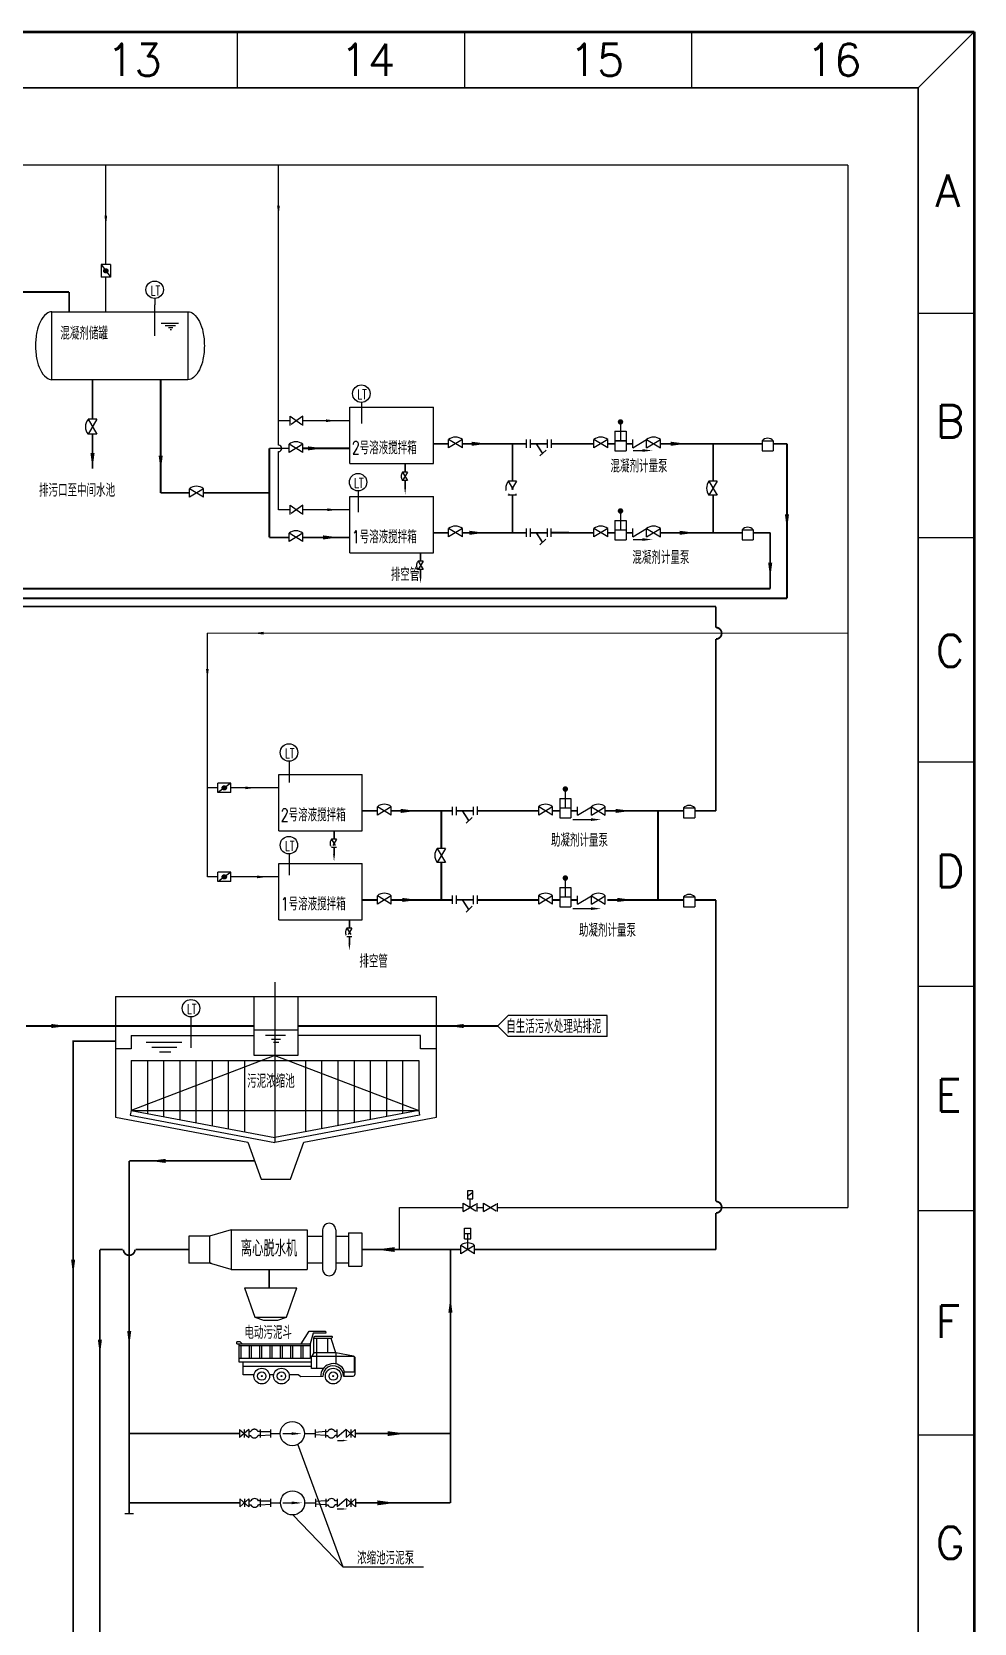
# Model space of a CAD drawing. Extents: x 51196 to 52353, y 31156 to 31960.
# Drawn here: x 52062.1 to 52353.3, y 31468 to 31959.6 of the extents above; entities that cross this region are included whole.
import ezdxf
from ezdxf.enums import TextEntityAlignment as Align

# ---------------------------------------------------------------- set-up
doc = ezdxf.new("R2010")
doc.units = 0
doc.header["$LTSCALE"] = 3
doc.header["$MEASUREMENT"] = 0
for name, pattern in [('BORDER', [1.75, 0.5, -0.25, 0.5, -0.25, 0, -0.25]), ('DASHED', [0.75, 0.5, -0.25]), ('DASHED2', [0.375, 0.25, -0.125]), ('DIVIDE', [1.25, 0.5, -0.25, 0, -0.25, 0, -0.25]), ('DIVIDE2', [0.625, 0.25, -0.125, 0, -0.125, 0, -0.125]), ('HIDDEN2', [0.1875, 0.125, -0.0625])]:
    doc.linetypes.add(name, pattern=pattern)
doc.layers.get('0').update_dxf_attribs({"linetype": 'CONTINUOUS'})
for name, color, linetype in [('4', 7, 'CONTINUOUS'), ('L1', 110, 'CONTINUOUS'), ('修改', 7, 'CONTINUOUS'), ('排泥管', 126, 'DASHED'), ('混凝剂', 31, 'DIVIDE'), ('生产水', 5, 'CONTINUOUS'), ('生活水', 3, 'BORDER'), ('碱', 6, 'DASHED2'), ('脱水剂', 221, 'DIVIDE2'), ('酸', 1, 'HIDDEN2')]:
    doc.layers.add(name, color=color, linetype=linetype)
doc.layers.get('L1').off()
doc.styles.add('HZ', font='geditxt.shx', dxfattribs={"width": 0.75, "bigfont": 'hztxt1.shx'})
doc.styles.add('样式 2', font='txt.shx', dxfattribs={"height": 2})

# ---------------------------------------------------------------- blocks, each defined once
blk = doc.blocks.new('A$C310D78B6')
at = {"layer": '排泥管', "linetype": 'ByBlock', "ltscale": 3}
for p, q in [((19.8, 12.42), (22.26, 16.27)), ((22.26, 16.27), (27.4, 16.27)), ((23.53, 15.69), (22.57, 12.42)), ((27.44, 15.69), (23.53, 15.69)), ((27.4, 16.27), (27.44, 15.69)), ((0.96, 13.06), (0, 13.06)), ((0, 12.42), (0, 13.06)), ((0, 12.42), (22.57, 12.42)), ((0.64, 6.77), (0.64, 12.42)), ((22.57, 11.78), (0.64, 11.78)), ((1.6, 12.42), (0.96, 13.06)), ((1.28, 7.86), (1.28, 11.78)), ((3.84, 7.85), (3.84, 11.78)), ((4.48, 7.85), (4.48, 11.78)), ((7.04, 7.85), (7.04, 11.78)), ((7.68, 7.85), (7.68, 11.78)), ((10.24, 7.84), (10.24, 11.78)), ((10.88, 7.84), (10.88, 11.78)), ((13.44, 7.84), (13.44, 11.78)), ((14.08, 7.83), (14.08, 11.78)), ((16.64, 7.83), (16.64, 11.78)), ((17.28, 7.83), (17.28, 11.78)), ((19.84, 7.82), (19.84, 11.78)), ((20.48, 7.82), (20.48, 11.78)), ((22.57, 12.42), (22.57, 7.82)), ((23.7, 14.37), (23.7, 14.05)), ((23.7, 9.57), (23.7, 14.29)), ((29.11, 14.05), (23.7, 14.05)), ((29.37, 14.69), (24.02, 14.69)), ((24.67, 4.8), (24.67, 14.05)), ((28.12, 9.57), (28.12, 14.05)), ((29.11, 14.05), (29.48, 14.42)), ((30.57, 9.61), (29.11, 14.05)), ((22.57, 7.82), (0.64, 7.86)), ((1.93, 6.77), (0.64, 6.77)), ((23.04, 6.73), (1.93, 6.77)), ((1.93, 5.13), (1.93, 6.77)), ((1.93, 2.83), (1.93, 5.13)), ((23.04, 5.44), (1.96, 5.44)), ((23.7, 9.57), (23.04, 8.44)), ((36.23, 8.44), (23.04, 8.44)), ((23.04, 4.8), (23.04, 8.44)), ((30.55, 9.57), (23.7, 9.57)), ((35.99, 8.54), (30.55, 9.61)), ((30.57, 9.57), (30.57, 6.18)), ((36.19, 8.44), (36.19, 3.77)), ((36.51, 3.09), (36.51, 7.92)), ((5.24, 2.83), (1.93, 2.83)), ((11.35, 2.87), (10.07, 2.87)), ((18.95, 2.87), (16.1, 2.87)), ((19.76, 2.17), (18.91, 2.87)), ((18.91, 2.87), (18.95, 2.87)), ((26.53, 2.28), (19.76, 2.17)), ((26.71, 4.8), (23.04, 4.8)), ((32.93, 2.45), (35.87, 2.45)), ((33.1, 2.45), (33.1, 3.92)), ((33.1, 3.77), (36.51, 3.77))]:
    blk.add_line(p, q, dxfattribs=at)
for centre, radius in [((7.65, 2.43), 2.43), ((7.65, 2.43), 1.28), ((7.65, 2.43), 0.16), ((13.73, 2.43), 2.43), ((13.73, 2.43), 1.28), ((13.73, 2.43), 0.16), ((29.73, 2.43), 2.43), ((29.73, 2.43), 1.28), ((29.73, 2.43), 0.16)]:
    blk.add_circle(centre, radius, dxfattribs=at)
for centre, radius, start, end in [((24.02, 14.37), 0.32, 90, 180), ((29.37, 14.53), 0.16, 315, 90), ((29.73, 2.43), 3.84, 35.4137, 182.4629), ((29.73, 2.43), 3.2, 0, 182.7793), ((35.87, 7.92), 0.64, 0, 78.8981), ((31.82, 3.92), 1.28, 0, 35.4137), ((35.87, 3.09), 0.64, 270, 0)]:
    blk.add_arc(centre, radius, start, end, dxfattribs=at)

msp = doc.modelspace()

# ---------------------------------------------------------------- hatches: boundary and pattern name
at = {"layer": '生活水', "ltscale": 3}
h = msp.add_hatch(color=0, dxfattribs=at)
h.paths.add_polyline_path([(52084.97, 31885.74), (52084.32, 31885.74, 0.643887), (52085.39, 31885.26)])
h.paths.add_polyline_path([(52084.54, 31886.23, 0.216629), (52084.32, 31885.74), (52084.97, 31885.74)])
h.paths.add_polyline_path([(52084.54, 31886.23), (52085.39, 31885.26, 0.216629), (52085.61, 31885.74, 0.643887)])
h = msp.add_hatch(color=0, dxfattribs=at)
h.paths.add_polyline_path([(52121.59, 31726.01), (52121.59, 31726.65, 0.643887), (52121.11, 31725.59)])
h.paths.add_polyline_path([(52122.08, 31726.43, 0.216629), (52121.59, 31726.65), (52121.59, 31726.01)])
h.paths.add_polyline_path([(52122.08, 31726.43), (52121.11, 31725.59, 0.216629), (52121.59, 31725.37, 0.643887)])
h = msp.add_hatch(color=0, dxfattribs=at)
h.paths.add_polyline_path([(52121.59, 31698.51), (52121.59, 31699.15, 0.643887), (52121.11, 31698.08)])
h.paths.add_polyline_path([(52122.08, 31698.93, 0.216629), (52121.59, 31699.15), (52121.59, 31698.51)])
h.paths.add_polyline_path([(52122.08, 31698.93), (52121.11, 31698.08, 0.216629), (52121.59, 31697.86, 0.643887)])

# ---------------------------------------------------------------- linework, layer by layer
at = {"color": 7, "linetype": 'ByBlock', "lineweight": 50}
for p, q in [((51195.97, 31959.55), (52353.32, 31959.55)), ((52353.32, 31959.55), (52353.32, 31155.65))]:
    msp.add_line(p, q, dxfattribs=at)
at = {"color": 7, "linetype": 'ByBlock', "lineweight": -3}
for p, q in [((52125.6, 31959.55), (52125.6, 31942.23)), ((52195.77, 31959.55), (52195.77, 31942.23)), ((52265.94, 31959.55), (52265.94, 31942.23)), ((52335.99, 31942.23), (52353.32, 31959.55)), ((52353.32, 31872.54), (52335.99, 31872.54)), ((52353.32, 31872.54), (52335.99, 31872.54)), ((52353.32, 31803.23), (52335.99, 31803.23)), ((52353.32, 31733.93), (52335.99, 31733.93)), ((52353.32, 31664.63), (52335.99, 31664.63)), ((52353.32, 31595.33), (52335.99, 31595.33)), ((52353.32, 31526.03), (52335.99, 31526.03))]:
    msp.add_line(p, q, dxfattribs=at)
at = {"color": 7, "linetype": 'ByBlock', "lineweight": 30}
for p, q in [((51213.29, 31942.23), (52335.99, 31942.23)), ((52335.99, 31942.23), (52335.99, 31172.97))]:
    msp.add_line(p, q, dxfattribs=at)
at = {"color": 70, "linetype": 'Continuous', "ltscale": 3}
for p, q in [((52068.34, 31852.1), (52068.34, 31873.1)), ((52068.34, 31873.1), (52110.34, 31873.1)), ((52102.08, 31869.53), (52107.43, 31869.53)), ((52110.34, 31873.1), (52110.34, 31852.1)), ((52103.29, 31868.86), (52106.52, 31868.86)), ((52104.3, 31868.18), (52105.66, 31868.18)), ((52104.85, 31867.58), (52105.32, 31867.58)), ((52110.34, 31852.1), (52068.34, 31852.1)), ((52160.42, 31826.16), (52160.42, 31843.56)), ((52160.42, 31843.56), (52186.21, 31843.56)), ((52186.21, 31826.16), (52186.21, 31843.56)), ((52160.42, 31826.16), (52186.21, 31826.16)), ((52160.42, 31798.66), (52160.42, 31816.05)), ((52160.42, 31816.05), (52186.21, 31816.05)), ((52186.21, 31798.66), (52186.21, 31816.05)), ((52160.42, 31798.66), (52186.21, 31798.66))]:
    msp.add_line(p, q, dxfattribs=at)
at = {"color": 0, "ltscale": 3}
for p, q in [((52079.48, 31839.85), (52082.24, 31835.25)), ((52082.24, 31839.85), (52079.48, 31835.25)), ((52082.24, 31839.85), (52079.48, 31839.85)), ((52082.24, 31835.25), (52079.48, 31835.25)), ((52082.24, 31835.25), (52079.48, 31835.25)), ((52242.29, 31836.15), (52245.76, 31836.15)), ((52242.29, 31836.15), (52242.29, 31830.13)), ((52245.76, 31836.15), (52245.76, 31830.13)), ((52141.58, 31829.59), (52141.58, 31832.17)), ((52145.88, 31832.17), (52141.58, 31829.59)), ((52145.88, 31829.59), (52141.58, 31832.17)), ((52145.88, 31829.59), (52145.88, 31832.17)), ((52195.16, 31831.02), (52190.87, 31833.6)), ((52195.16, 31833.6), (52190.87, 31831.02)), ((52190.87, 31831.02), (52190.87, 31833.6)), ((52195.16, 31831.02), (52195.16, 31833.6)), ((52214.95, 31831.02), (52214.95, 31833.6)), ((52216.2, 31831.02), (52216.2, 31833.6)), ((52219.13, 31828.53), (52221, 31830.3)), ((52221.43, 31831.01), (52221.43, 31833.59)), ((52222.65, 31831.04), (52222.65, 31833.62)), ((52240.08, 31831.02), (52235.79, 31833.6)), ((52240.08, 31833.6), (52235.79, 31831.02)), ((52235.79, 31831.02), (52235.79, 31833.6)), ((52240.08, 31831.02), (52240.08, 31833.6)), ((52242.29, 31830.13), (52245.76, 31830.13)), ((52247.8, 31831.02), (52252.09, 31833.6)), ((52247.8, 31831.02), (52247.8, 31833.6)), ((52247.93, 31830.22), (52250.73, 31830.22)), ((52252.09, 31833.6), (52256.39, 31831.02)), ((52252.09, 31831.02), (52256.39, 31833.6)), ((52252.09, 31831.02), (52252.09, 31833.6)), ((52256.39, 31831.02), (52256.39, 31833.6)), ((52271.36, 31820.7), (52273.94, 31816.4)), ((52273.94, 31820.7), (52271.36, 31816.4)), ((52273.94, 31820.7), (52271.36, 31820.7)), ((52115.14, 31815.85), (52110.84, 31818.43)), ((52115.14, 31818.43), (52110.84, 31815.85)), ((52110.84, 31815.85), (52110.84, 31818.43)), ((52115.14, 31815.85), (52115.14, 31818.43)), ((52273.94, 31816.4), (52271.36, 31816.4)), ((52190.87, 31803.52), (52190.87, 31806.1)), ((52195.16, 31806.1), (52190.87, 31803.52)), ((52195.16, 31803.52), (52190.87, 31806.1)), ((52195.16, 31803.52), (52195.16, 31806.1)), ((52214.94, 31803.55), (52214.94, 31806.13)), ((52216.19, 31803.55), (52216.19, 31806.13)), ((52221.42, 31803.54), (52221.42, 31806.12)), ((52222.64, 31803.57), (52222.64, 31806.15)), ((52240.08, 31803.52), (52235.79, 31806.1)), ((52240.08, 31806.1), (52235.79, 31803.52)), ((52235.79, 31803.52), (52235.79, 31806.1)), ((52240.08, 31803.52), (52240.08, 31806.1)), ((52242.29, 31808.64), (52245.76, 31808.64)), ((52242.29, 31808.64), (52242.29, 31802.62)), ((52245.76, 31808.64), (52245.76, 31802.62)), ((52247.8, 31803.52), (52252.09, 31806.1)), ((52247.8, 31803.52), (52247.8, 31806.1)), ((52252.09, 31806.1), (52256.39, 31803.52)), ((52252.09, 31803.52), (52256.39, 31806.1)), ((52252.09, 31803.52), (52252.09, 31806.1)), ((52256.39, 31803.52), (52256.39, 31806.1)), ((52141.58, 31802.09), (52141.58, 31804.67)), ((52145.88, 31802.09), (52141.58, 31804.67)), ((52145.88, 31804.67), (52141.58, 31802.09)), ((52145.88, 31802.09), (52145.88, 31804.67)), ((52219.12, 31801.06), (52220.99, 31802.83)), ((52242.29, 31802.62), (52245.76, 31802.62)), ((52247.93, 31802.72), (52250.73, 31802.72)), ((52132.99, 31605.1), (52142.07, 31605.1)), ((52158.3, 31485.23), (52144.35, 31523.23)), ((52158.3, 31485.23), (52142.76, 31501.4)), ((52183.18, 31485.23), (52158.3, 31485.23))]:
    msp.add_line(p, q, dxfattribs=at)
at = {"color": 30, "linetype": 'Continuous', "ltscale": 3}
for p, q in [((52138.44, 31730.15), (52164.24, 31730.15)), ((52138.44, 31712.76), (52138.44, 31730.15)), ((52164.24, 31712.76), (52164.24, 31730.15)), ((52138.44, 31712.76), (52164.24, 31712.76)), ((52138.44, 31702.65), (52164.24, 31702.65)), ((52138.44, 31685.25), (52138.44, 31702.65)), ((52164.24, 31685.25), (52164.24, 31702.65)), ((52138.44, 31685.25), (52164.24, 31685.25))]:
    msp.add_line(p, q, dxfattribs=at)
at = {"color": 0, "linetype": 'Continuous', "ltscale": 3}
for p, q in [((52225.23, 31722.74), (52225.23, 31716.72)), ((52225.23, 31722.74), (52228.71, 31722.74)), ((52226.97, 31725.22), (52226.97, 31719.81)), ((52228.71, 31722.74), (52228.71, 31716.72)), ((52168.9, 31717.61), (52168.9, 31720.19)), ((52173.19, 31720.19), (52168.9, 31717.61)), ((52173.19, 31717.61), (52168.9, 31720.19)), ((52173.19, 31717.61), (52173.19, 31720.19)), ((52192.13, 31717.61), (52192.13, 31720.19)), ((52193.38, 31717.61), (52193.38, 31720.19)), ((52196.31, 31715.12), (52198.19, 31716.89)), ((52198.62, 31717.6), (52198.62, 31720.18)), ((52199.84, 31717.64), (52199.84, 31720.21)), ((52218.74, 31717.61), (52218.74, 31720.19)), ((52223.03, 31720.19), (52218.74, 31717.61)), ((52223.03, 31717.61), (52218.74, 31720.19)), ((52223.03, 31717.61), (52223.03, 31720.19)), ((52225.23, 31716.72), (52228.71, 31716.72)), ((52230.74, 31717.61), (52230.74, 31720.19)), ((52230.74, 31717.61), (52235.04, 31720.19)), ((52235.04, 31717.61), (52235.04, 31720.19)), ((52235.04, 31717.61), (52239.33, 31720.19)), ((52235.04, 31720.19), (52239.33, 31717.61)), ((52239.33, 31717.61), (52239.33, 31720.19)), ((52229.3, 31716.2), (52234.9, 31716.2)), ((52189.95, 31707.29), (52187.37, 31707.29)), ((52189.95, 31707.29), (52187.37, 31703)), ((52187.37, 31707.29), (52189.95, 31703)), ((52189.95, 31703), (52187.37, 31703)), ((52226.97, 31697.72), (52226.97, 31692.3)), ((52173.19, 31690.11), (52168.9, 31692.69)), ((52173.19, 31692.69), (52168.9, 31690.11)), ((52168.9, 31690.11), (52168.9, 31692.69)), ((52173.19, 31690.11), (52173.19, 31692.69)), ((52192.12, 31690.14), (52192.12, 31692.72)), ((52193.37, 31690.14), (52193.37, 31692.72)), ((52198.61, 31690.13), (52198.61, 31692.71)), ((52199.83, 31690.16), (52199.83, 31692.74)), ((52218.74, 31690.11), (52218.74, 31692.69)), ((52223.03, 31692.69), (52218.74, 31690.11)), ((52223.03, 31690.11), (52218.74, 31692.69)), ((52223.03, 31690.11), (52223.03, 31692.69)), ((52225.23, 31695.24), (52225.23, 31689.21)), ((52225.23, 31695.24), (52228.71, 31695.24)), ((52228.71, 31695.24), (52228.71, 31689.21)), ((52230.74, 31690.11), (52230.74, 31692.69)), ((52230.74, 31690.11), (52235.04, 31692.69)), ((52235.04, 31690.11), (52235.04, 31692.69)), ((52235.04, 31690.11), (52239.33, 31692.69)), ((52235.04, 31692.69), (52239.33, 31690.11)), ((52239.33, 31690.11), (52239.33, 31692.69)), ((52196.3, 31687.65), (52198.18, 31689.42)), ((52225.23, 31689.21), (52228.71, 31689.21)), ((52229.3, 31688.7), (52234.9, 31688.7)), ((52195.77, 31590), (52197.81, 31590)), ((52195.77, 31586.68), (52195.77, 31590)), ((52197.81, 31586.68), (52197.81, 31590)), ((52198.94, 31582.1), (52194.64, 31584.68)), ((52198.94, 31584.68), (52194.64, 31582.1)), ((52194.64, 31582.1), (52194.64, 31584.68)), ((52195.77, 31588.34), (52197.81, 31588.34)), ((52195.77, 31586.68), (52197.81, 31586.68)), ((52196.79, 31588.34), (52196.79, 31583.39)), ((52198.94, 31582.1), (52198.94, 31584.68))]:
    msp.add_line(p, q, dxfattribs=at)
at = {"color": 123, "ltscale": 3}
for p, q in [((52137.24, 31665.98), (52137.24, 31616.47)), ((52087.93, 31661.57), (52187.13, 31661.57)), ((52087.93, 31661.57), (52087.93, 31624.24)), ((52130.77, 31643.35), (52130.77, 31661.57)), ((52144.29, 31661.57), (52144.29, 31643.35)), ((52187.13, 31624.24), (52187.13, 31661.57)), ((52092.83, 31649.49), (52130.77, 31649.49)), ((52092.83, 31649.49), (52092.83, 31645.37)), ((52130.77, 31651.27), (52144.29, 31651.27)), ((52134.29, 31649.57), (52140.48, 31649.57)), ((52136.19, 31648.43), (52138.97, 31648.43)), ((52182.23, 31649.49), (52144.29, 31649.49)), ((52182.23, 31645.37), (52182.23, 31649.49)), ((52092.83, 31645.37), (52087.93, 31645.37)), ((52137.24, 31643.35), (52092.82, 31626.37)), ((52097.46, 31647.47), (52108.51, 31647.47)), ((52099.2, 31645.89), (52106.93, 31645.89)), ((52101.57, 31644.47), (52105.04, 31644.47)), ((52144.29, 31643.35), (52130.77, 31643.35)), ((52136.84, 31647.44), (52138.48, 31647.44)), ((52137.24, 31643.35), (52181.67, 31626.37)), ((52187.13, 31645.37), (52182.23, 31645.37)), ((52092.82, 31641.78), (52181.67, 31641.78)), ((52092.82, 31641.78), (52092.82, 31626.37)), ((52097.82, 31641.78), (52097.82, 31625.43)), ((52102.82, 31641.78), (52102.82, 31624.49)), ((52107.82, 31641.78), (52107.82, 31623.54)), ((52112.82, 31641.78), (52112.82, 31622.6)), ((52117.82, 31641.78), (52117.82, 31621.66)), ((52122.82, 31641.78), (52122.82, 31620.72)), ((52127.82, 31641.78), (52127.82, 31619.77)), ((52146.67, 31641.78), (52146.67, 31619.77)), ((52151.67, 31641.78), (52151.67, 31620.72)), ((52156.67, 31641.78), (52156.67, 31621.66)), ((52161.67, 31641.78), (52161.67, 31622.6)), ((52166.67, 31641.78), (52166.67, 31623.54)), ((52171.67, 31641.78), (52171.67, 31624.49)), ((52176.67, 31641.78), (52176.67, 31625.43)), ((52181.67, 31641.78), (52181.67, 31626.37)), ((52087.93, 31624.24), (52128.9, 31616.52)), ((52092.82, 31626.37), (52092.54, 31624.9)), ((52092.54, 31624.9), (52137.24, 31616.47)), ((52092.82, 31626.37), (52137.24, 31618)), ((52092.82, 31626.37), (52181.67, 31626.37)), ((52181.67, 31626.37), (52137.24, 31618)), ((52181.95, 31624.9), (52137.24, 31616.47)), ((52146.16, 31616.52), (52187.13, 31624.24)), ((52181.67, 31626.37), (52181.95, 31624.9)), ((52128.9, 31616.52), (52132.99, 31605.1)), ((52142.07, 31605.1), (52146.16, 31616.52))]:
    msp.add_line(p, q, dxfattribs=at)
at = {"color": 70, "linetype": 'Continuous', "ltscale": 3}
for points, format in [([(52068.34, 31873.1, 0.178731), (52066.63, 31872.47, 0.10343), (52064.74, 31870.02, 0.063353), (52063.67, 31866.85, 0.049544), (52063.25, 31862.6, 0.049544), (52063.67, 31858.35, 0.063353), (52064.74, 31855.17, 0.10343), (52066.63, 31852.73, 0.178731), (52068.34, 31852.1)], "xyb"), ([(52110.34, 31873.1, -0.178731), (52112.05, 31872.47, -0.10343), (52113.93, 31870.02, -0.063353), (52115, 31866.85, -0.049544), (52115.42, 31862.6, -0.049544), (52115, 31858.35, -0.063353), (52113.93, 31855.17, -0.10343), (52112.05, 31852.73, -0.178731), (52110.34, 31852.1)], "xyb"), ([(52080.86, 31829.4, 1.26, 0, 0), (52080.86, 31824.62, 0, 0, 0)], "xyseb"), ([(52101.93, 31828.65, 1.26, 0, 0), (52101.93, 31823.86, 0, 0, 0)], "xyseb"), ([(52295.46, 31810.49, 1.26, 0, 0), (52295.46, 31805.7, 0, 0, 0)], "xyseb"), ([(52290.28, 31795.53, 1.26, 0, 0), (52290.28, 31790.75, 0, 0, 0)], "xyseb")]:
    msp.add_lwpolyline(points, format=format, dxfattribs=at)
at = {"color": 70, "ltscale": 3}
for points in [[(52147.4, 31830.88, 1.26, 0, 0), (52152.19, 31830.88, 0, 0, 0)], [(52198.03, 31832.3, 1.26, 0, 0), (52202.82, 31832.3, 0, 0, 0)], [(52259.57, 31832.3, 1.26, 0, 0), (52264.36, 31832.3, 0, 0, 0)], [(52197.3, 31804.8, 1.26, 0, 0), (52202.08, 31804.8, 0, 0, 0)], [(52262.27, 31804.8, 1.26, 0, 0), (52267.06, 31804.8, 0, 0, 0)], [(52152.13, 31803.37, 1.26, 0, 0), (52156.92, 31803.37, 0, 0, 0)]]:
    msp.add_lwpolyline(points, format="xyseb", dxfattribs=at)
at = {"color": 0, "ltscale": 3}
for points in [[(52250.73, 31830.22, 0.84, 0, 0), (52253.92, 31830.22, 0, 0, 0)], [(52250.73, 31802.72, 0.84, 0, 0), (52253.92, 31802.72, 0, 0, 0)]]:
    msp.add_lwpolyline(points, format="xyseb", dxfattribs=at)
at = {"color": 0, "linetype": 'Continuous', "ltscale": 3, "const_width": 0.84}
for points in [[(52226.55, 31725.64, 1), (52227.39, 31725.64, 1)], [(52226.55, 31698.14, 1), (52227.39, 31698.14, 1)]]:
    msp.add_lwpolyline(points, format="xyb", close=True, dxfattribs=at)
at = {"color": 30, "linetype": 'Continuous', "ltscale": 3}
for points in [[(52176.13, 31718.89, 1.26, 0, 0), (52180.92, 31718.89, 0, 0, 0)], [(52242.49, 31718.89, 1.26, 0, 0), (52247.27, 31718.89, 0, 0, 0)], [(52176.57, 31691.39, 1.26, 0, 0), (52181.35, 31691.39, 0, 0, 0)], [(52243.07, 31691.39, 1.26, 0, 0), (52247.85, 31691.39, 0, 0, 0)]]:
    msp.add_lwpolyline(points, format="xyseb", dxfattribs=at)
at = {"color": 0, "linetype": 'Continuous', "ltscale": 3}
for points, const_width in [([(52193.38, 31718.89), (52198.62, 31718.89)], 0.5), ([(52195.18, 31718.89), (52197.12, 31715.89)], 0.5), ([(52225.23, 31719.81), (52228.71, 31719.81)], 0.42), ([(52225.23, 31692.3), (52228.71, 31692.3)], 0.42), ([(52193.37, 31691.42), (52198.61, 31691.42)], 0.5), ([(52195.17, 31691.42), (52197.11, 31688.42)], 0.5), ([(52194.64, 31583.39), (52191.46, 31583.39)], 0.49)]:
    msp.add_lwpolyline(points, dxfattribs=dict(at, const_width=const_width))
at = {"color": 30, "linetype": 'Continuous', "ltscale": 3, "const_width": 0.56}
for points in [[(52223.03, 31718.89), (52225.23, 31718.89)], [(52228.71, 31718.89), (52230.74, 31718.89)], [(52223.03, 31691.39), (52225.23, 31691.39)], [(52228.71, 31691.39), (52230.74, 31691.39)]]:
    msp.add_lwpolyline(points, dxfattribs=at)
at = {"color": 0, "linetype": 'Continuous', "ltscale": 3}
for points in [[(52234.9, 31716.2, 0.84, 0, 0), (52238.09, 31716.2, 0, 0, 0)], [(52234.9, 31688.7, 0.84, 0, 0), (52238.09, 31688.7, 0, 0, 0)]]:
    msp.add_lwpolyline(points, format="xyseb", dxfattribs=at)
at = {"color": 0, "ltscale": 3}
msp.add_arc((52193.02, 31830.92), 3.44, 51.3452, 128.6548, dxfattribs=at)
at = {"color": 0, "linetype": 'Continuous', "ltscale": 3}
for centre, start, end in [((52171.04, 31717.51), 51.3452, 128.6548), ((52220.88, 31717.51), 51.3452, 128.6548), ((52237.18, 31717.51), 51.3452, 128.6548), ((52190.06, 31705.14), 141.3452, 218.6548), ((52171.04, 31690.01), 51.3452, 128.6548), ((52220.88, 31690.01), 51.3452, 128.6548), ((52237.18, 31690.01), 51.3452, 128.6548), ((52196.79, 31582), 51.3452, 128.6548)]:
    msp.add_arc(centre, 3.44, start, end, dxfattribs=at)
at = {"layer": '4', "color": 0, "ltscale": 3}
for p, q in [((52244.02, 31838.63), (52244.02, 31833.21)), ((52244.02, 31811.12), (52244.02, 31805.71))]:
    msp.add_line(p, q, dxfattribs=at)
at = {"layer": '4', "color": 0, "ltscale": 3, "const_width": 0.84}
for points in [[(52243.6, 31839.05, 1), (52244.44, 31839.05, 1)], [(52243.6, 31811.54, 1), (52244.44, 31811.54, 1)]]:
    msp.add_lwpolyline(points, format="xyb", close=True, dxfattribs=at)
at = {"layer": '4', "color": 0, "ltscale": 3, "const_width": 0.42}
for points in [[(52242.29, 31833.21), (52245.76, 31833.21)], [(52242.29, 31805.71), (52245.76, 31805.71)]]:
    msp.add_lwpolyline(points, dxfattribs=at)
at = {"layer": '4', "color": 0, "linetype": 'Continuous', "ltscale": 3}
for centre, radius, start, end in [((52082.36, 31837.55), 3.68, 141.3452, 218.6548), ((52143.73, 31829.48), 3.44, 51.3452, 128.6548), ((52237.94, 31830.92), 3.44, 51.3452, 128.6548), ((52254.24, 31830.92), 3.44, 51.3452, 128.6548), ((52274.04, 31818.55), 3.44, 141.3452, 218.6548), ((52112.99, 31815.74), 3.44, 51.3452, 128.6548), ((52143.73, 31801.98), 3.44, 51.3452, 128.6548), ((52237.94, 31803.41), 3.44, 51.3452, 128.6548), ((52254.24, 31803.41), 3.44, 51.3452, 128.6548)]:
    msp.add_arc(centre, radius, start, end, dxfattribs=at)
at = {"layer": '4', "color": 0, "ltscale": 3}
msp.add_arc((52193.02, 31803.41), 3.44, 51.3452, 128.6548, dxfattribs=at)
at = {"layer": '修改', "color": 5, "ltscale": 3}
for p, q in [((52314.24, 31918.33), (51375.03, 31918.33)), ((52084.97, 31887.73), (52084.97, 31918.33)), ((52138.32, 31831.88), (52138.32, 31918.33)), ((52314.24, 31918.33), (52314.24, 31596.42)), ((52084.97, 31873.1), (52084.97, 31883.76)), ((52141.91, 31839.42), (52138.32, 31839.42)), ((52160.42, 31839.42), (52145.88, 31839.42)), ((52138.32, 31811.92), (52138.32, 31829.88)), ((52141.91, 31811.92), (52138.32, 31811.92)), ((52160.42, 31811.92), (52145.88, 31811.92)), ((52314.24, 31773.68), (52116.35, 31773.8)), ((52116.35, 31716.32), (52116.35, 31773.8)), ((52119.61, 31726.01), (52116.35, 31726.01)), ((52138.44, 31726.01), (52123.58, 31726.01)), ((52116.35, 31698.51), (52116.35, 31716.32)), ((52119.61, 31698.51), (52116.35, 31698.51)), ((52138.44, 31698.51), (52123.58, 31698.51)), ((52175.72, 31583.39), (52175.72, 31596.42)), ((52175.72, 31596.42), (52195.44, 31596.42)), ((52206.02, 31596.42), (52314.24, 31596.42))]:
    msp.add_line(p, q, dxfattribs=at)
at = {"layer": '修改'}
for p, q in [((52100.11, 31865.67), (52100.12, 31875.19)), ((52100.12, 31877.18), (52100.12, 31875.19)), ((52163.97, 31845.09), (52163.97, 31838.57)), ((52162.98, 31817.73), (52162.98, 31811.21)), ((52141.62, 31734.23), (52141.62, 31727.7)), ((52141.6, 31705.61), (52141.6, 31699.09)), ((52111.33, 31645.72), (52111.34, 31655.23))]:
    msp.add_line(p, q, dxfattribs=at)
at = {"layer": '修改', "color": 5, "ltscale": 3}
for points in [[(52138.32, 31905.86, 0.84, 0, 0), (52138.32, 31902.67, 0, 0, 0)], [(52084.97, 31902.73, 0.84, 0, 0), (52084.97, 31899.54, 0, 0, 0)], [(52153.03, 31839.42, 0.84, 0, 0), (52156.22, 31839.42, 0, 0, 0)], [(52153.45, 31811.92, 0.84, 0, 0), (52156.65, 31811.92, 0, 0, 0)], [(52133.7, 31773.79, 0.84, 0, 0), (52130.5, 31773.79, 0, 0, 0)], [(52116.35, 31762.71, 0.84, 0, 0), (52116.35, 31759.51, 0, 0, 0)], [(52128.04, 31726.01, 0.84, 0, 0), (52131.23, 31726.01, 0, 0, 0)], [(52131.73, 31698.51, 0.84, 0, 0), (52134.92, 31698.51, 0, 0, 0)]]:
    msp.add_lwpolyline(points, format="xyseb", dxfattribs=at)
at = {"layer": '修改', "color": 0, "const_width": 0.5}
for points in [[(52216.2, 31832.3), (52221.43, 31832.3)], [(52218, 31832.3), (52219.94, 31829.3)], [(52216.19, 31804.83), (52221.42, 31804.83)], [(52217.99, 31804.83), (52219.93, 31801.83)]]:
    msp.add_lwpolyline(points, dxfattribs=at)
at = {"layer": '修改', "color": 0, "ltscale": 3, "const_width": 0.525}
for points in [[(52090.13, 31583.39), (52083.14, 31583.39)], [(52110.65, 31583.39), (52094.24, 31583.39)]]:
    msp.add_lwpolyline(points, dxfattribs=at)
msp.add_lwpolyline([(52090.42, 31583.39, 1), (52093.99, 31583.39)], format="xyb", dxfattribs=at)
at = {"layer": '修改'}
for centre in [(52100.07, 31879.88), (52163.92, 31847.79), (52162.93, 31820.43), (52141.57, 31736.93), (52141.55, 31708.31), (52111.29, 31657.93)]:
    msp.add_circle(centre, 2.7, dxfattribs=at)
at = {"layer": '修改', "color": 5, "ltscale": 3}
msp.add_arc((52138.32, 31830.88), 1, 270, 90, dxfattribs=at)
at = {"layer": '排泥管', "color": 0, "ltscale": 3}
for p, q in [((52209.3, 31655.69), (52206.05, 31652.44)), ((52209.3, 31649.19), (52206.05, 31652.44)), ((52126.29, 31527.77), (52126.29, 31525.3)), ((52129.12, 31527.77), (52126.29, 31525.3)), ((52126.29, 31527.77), (52129.12, 31525.3)), ((52127.71, 31527.77), (52127.71, 31525.3)), ((52129.12, 31527.77), (52129.12, 31525.3)), ((52129.12, 31527.15), (52129.72, 31527.15)), ((52129.12, 31525.92), (52129.72, 31525.92)), ((52132.64, 31527.15), (52132.04, 31527.15)), ((52132.64, 31525.92), (52132.04, 31525.92)), ((52132.64, 31527.77), (52132.64, 31525.3)), ((52132.64, 31527.15), (52135.82, 31527.15)), ((52132.64, 31525.92), (52135.82, 31526.15)), ((52149.71, 31527.77), (52149.71, 31525.3)), ((52152.89, 31527.15), (52149.71, 31526.91)), ((52152.89, 31525.92), (52149.71, 31526.15)), ((52152.89, 31527.77), (52152.89, 31525.3)), ((52152.89, 31527.15), (52153.49, 31527.15)), ((52152.89, 31525.92), (52153.49, 31525.92)), ((52156.41, 31527.15), (52155.81, 31527.15)), ((52156.41, 31525.92), (52155.81, 31525.92)), ((52159.24, 31527.77), (52156.41, 31525.3)), ((52156.41, 31527.77), (52156.41, 31525.3)), ((52159.24, 31527.77), (52159.24, 31525.3)), ((52159.24, 31527.77), (52159.24, 31525.3)), ((52162.07, 31527.77), (52159.24, 31525.3)), ((52159.24, 31527.77), (52162.07, 31525.3)), ((52160.65, 31527.77), (52160.65, 31525.3)), ((52162.07, 31527.77), (52162.07, 31525.3)), ((52156.57, 31524.44), (52158.41, 31524.44)), ((52090.9, 31501.86), (52093.53, 31501.86))]:
    msp.add_line(p, q, dxfattribs=at)
at = {"layer": '排泥管', "color": 0, "linetype": 'ByBlock', "ltscale": 3}
for p, q in [((52123.67, 31589.53), (52117.03, 31587.57)), ((52123.67, 31589.53), (52123.67, 31577.26)), ((52123.67, 31589.53), (52147.24, 31589.53)), ((52147.24, 31589.53), (52147.24, 31577.26)), ((52151.91, 31589.53), (52151.91, 31577.26)), ((52156.08, 31589.53), (52156.08, 31577.26)), ((52117.03, 31587.57), (52110.65, 31587.57)), ((52110.65, 31587.57), (52110.65, 31579.22)), ((52117.03, 31587.57), (52117.03, 31579.22)), ((52147.24, 31587.49), (52151.91, 31587.49)), ((52156.08, 31587.49), (52159.92, 31587.49)), ((52159.92, 31588.56), (52159.92, 31578.23)), ((52159.92, 31588.56), (52164.1, 31588.56)), ((52164.1, 31588.56), (52164.1, 31578.23)), ((52117.03, 31579.22), (52110.65, 31579.22)), ((52117.49, 31579.22), (52110.65, 31579.22)), ((52123.67, 31577.26), (52117.03, 31579.22)), ((52147.24, 31579.3), (52151.91, 31579.3)), ((52156.08, 31579.3), (52159.92, 31579.3)), ((52123.67, 31577.26), (52147.24, 31577.26)), ((52159.92, 31578.23), (52164.1, 31578.23)), ((52127.82, 31571.57), (52143.97, 31571.57)), ((52127.82, 31571.57), (52131.01, 31562.46)), ((52140.78, 31562.46), (52143.97, 31571.57)), ((52131.01, 31562.46), (52140.78, 31562.46)), ((52131.01, 31562.46), (52133.68, 31561.55)), ((52133.68, 31561.55), (52138.11, 31561.55)), ((52138.11, 31561.55), (52140.78, 31562.46)), ((52135.82, 31527.77), (52135.82, 31525.3)), ((52139.64, 31526.53), (52144.3, 31526.53)), ((52129.19, 31506.37), (52126.36, 31503.9)), ((52126.36, 31506.37), (52126.36, 31503.9)), ((52126.36, 31506.37), (52129.19, 31503.9)), ((52127.78, 31506.37), (52127.78, 31503.9)), ((52129.19, 31506.37), (52129.19, 31503.9)), ((52129.19, 31505.75), (52129.79, 31505.75)), ((52132.71, 31505.75), (52132.11, 31505.75)), ((52132.71, 31506.37), (52132.71, 31503.9)), ((52132.71, 31505.75), (52135.89, 31505.75)), ((52135.89, 31506.37), (52135.89, 31503.9)), ((52149.78, 31506.37), (52149.78, 31503.9)), ((52152.96, 31505.75), (52149.78, 31505.52)), ((52152.96, 31506.37), (52152.96, 31503.9)), ((52152.96, 31505.75), (52153.56, 31505.75)), ((52156.48, 31505.75), (52155.88, 31505.75)), ((52159.31, 31506.37), (52156.48, 31503.9)), ((52156.48, 31506.37), (52156.48, 31503.9)), ((52159.31, 31506.37), (52159.31, 31503.9)), ((52159.31, 31506.37), (52159.31, 31503.9)), ((52162.14, 31506.37), (52159.31, 31503.9)), ((52159.31, 31506.37), (52162.14, 31503.9)), ((52160.72, 31506.37), (52160.72, 31503.9)), ((52162.14, 31506.37), (52162.14, 31503.9)), ((52129.19, 31504.52), (52129.79, 31504.52)), ((52132.71, 31504.52), (52132.11, 31504.52)), ((52132.71, 31504.52), (52135.89, 31504.76)), ((52139.71, 31505.14), (52144.37, 31505.14)), ((52152.96, 31504.52), (52149.78, 31504.76)), ((52152.96, 31504.52), (52153.56, 31504.52)), ((52156.48, 31504.52), (52155.88, 31504.52)), ((52156.43, 31503.25), (52158.27, 31503.25))]:
    msp.add_line(p, q, dxfattribs=at)
at = {"layer": '排泥管', "color": 251, "linetype": 'ByBlock', "ltscale": 3, "const_width": 0.53}
for points in [[(52060.33, 31652.44), (52130.77, 31652.44)], [(52206.05, 31652.44), (52144.29, 31652.44)]]:
    msp.add_lwpolyline(points, dxfattribs=at)
at = {"layer": '排泥管', "color": 251, "ltscale": 3}
for points in [[(52068.17, 31652.44, 1.26, 0, 0), (52072.96, 31652.44, 0, 0, 0)], [(52195.58, 31652.44, 1.26, 0, 0), (52190.79, 31652.44, 0, 0, 0)]]:
    msp.add_lwpolyline(points, format="xyseb", dxfattribs=at)
at = {"layer": '排泥管', "color": 9, "linetype": 'ByBlock', "ltscale": 3}
msp.add_lwpolyline([(51969.92, 31378.04, 0.49, 0.49, 0), (52074.87, 31378.04, 0.56, 0.56, 0), (52074.87, 31647.78, 0.56, 0.56, 0), (52087.93, 31647.78, 0.56, 0.56, 0)], format="xyseb", dxfattribs=at)
at = {"layer": '排泥管', "color": 0, "ltscale": 3}
for points in [[(52103.44, 31610.77, 1.26, 0, 0), (52098.65, 31610.77, 0, 0, 0)], [(52174.26, 31583.39, 1.5, 0, 0), (52168.58, 31583.39, 0, 0, 0)], [(52191.46, 31563.92, 1.26, 0, 0), (52191.46, 31568.71, 0, 0, 0)], [(52083.14, 31555.55, 1.26, 0, 0), (52083.14, 31550.77, 0, 0, 0)], [(52092.2, 31558.25, 1.26, 0, 0), (52092.2, 31553.46, 0, 0, 0)], [(52172.05, 31526.53, 1.5, 0, 0), (52177.74, 31526.53, 0, 0, 0)], [(52158.41, 31524.44, 0.374, 0, 0), (52159.84, 31524.44, 0, 0, 0)], [(52168.9, 31505.14, 1.5, 0, 0), (52174.59, 31505.14, 0, 0, 0)]]:
    msp.add_lwpolyline(points, format="xyseb", dxfattribs=at)
at = {"layer": '排泥管', "color": 0, "linetype": 'ByBlock', "ltscale": 3}
for points, const_width in [([(52135.45, 31577.26), (52135.45, 31571.57)], 0.532), ([(52135.82, 31526.53), (52138.85, 31526.53)], 0.399), ([(52146.33, 31526.53), (52149.71, 31526.53)], 0.399), ([(52135.89, 31505.14), (52138.92, 31505.14)], 0.399), ([(52146.41, 31505.14), (52149.78, 31505.14)], 0.399)]:
    msp.add_lwpolyline(points, dxfattribs=dict(at, const_width=const_width))
for points in [[(52142.38, 31526.53, 0.842, 0, 0), (52145.57, 31526.53, 0, 0, 0)], [(52142.45, 31505.14, 0.842, 0, 0), (52145.65, 31505.14, 0, 0, 0)], [(52158.27, 31503.25, 0.374, 0, 0), (52159.7, 31503.25, 0, 0, 0)]]:
    msp.add_lwpolyline(points, format="xyseb", dxfattribs=at)
for centre in [(52142.59, 31526.53), (52142.67, 31505.14)]:
    msp.add_circle(centre, 3.74, dxfattribs=at)
for centre, radius, start, end in [((52154, 31589.42), 2.09, 3.0515, 176.9485), ((52154, 31577.37), 2.09, 183.0515, 356.9485), ((52130.95, 31505.18), 1.29, 26.2332, 153.7668), ((52154.72, 31505.18), 1.29, 26.2332, 153.7668), ((52130.95, 31505.09), 1.29, 206.2332, 333.7668), ((52154.72, 31505.09), 1.29, 206.2332, 333.7668)]:
    msp.add_arc(centre, radius, start, end, dxfattribs=at)
at = {"layer": '排泥管', "color": 0, "ltscale": 3}
for centre, start, end in [((52130.88, 31526.58), 26.2332, 153.7668), ((52130.88, 31526.49), 206.2332, 333.7668), ((52154.65, 31526.58), 26.2332, 153.7668), ((52154.65, 31526.49), 206.2332, 333.7668)]:
    msp.add_arc(centre, 1.29, start, end, dxfattribs=at)
at = {"layer": '混凝剂', "color": 0, "ltscale": 3}
for p, q in [((52178.25, 31823.53), (52176.7, 31823.53)), ((52178.25, 31823.53), (52176.7, 31820.95)), ((52176.7, 31823.53), (52178.25, 31820.95)), ((52178.25, 31820.95), (52176.7, 31820.95))]:
    msp.add_line(p, q, dxfattribs=at)
at = {"layer": '混凝剂', "color": 0, "ltscale": 2}
for p, q in [((52211.92, 31820.7), (52209.34, 31820.7)), ((52211.92, 31820.7), (52209.34, 31816.4)), ((52209.34, 31820.7), (52211.92, 31816.4)), ((52211.92, 31816.4), (52209.34, 31816.4))]:
    msp.add_line(p, q, dxfattribs=at)
at = {"layer": '混凝剂', "color": 70, "ltscale": 2}
for p, q in [((52183, 31796.03), (52181.45, 31796.03)), ((52183, 31796.03), (52181.45, 31793.45)), ((52181.45, 31796.03), (52183, 31793.45)), ((52183, 31793.45), (52181.45, 31793.45))]:
    msp.add_line(p, q, dxfattribs=at)
at = {"layer": '混凝剂', "color": 70, "linetype": 'ByBlock', "ltscale": 3, "const_width": 0.56}
for points in [[(52073.62, 31879.17), (52045.34, 31879.17)], [(52080.86, 31839.85), (52080.86, 31852.1)], [(52101.93, 31817.13), (52101.93, 31852.1)], [(52080.86, 31824.62), (52080.86, 31835.25)], [(52135.51, 31830.88), (52135.51, 31803.38)], [(52145.88, 31830.88), (52160.42, 31830.88)], [(52195.16, 31832.3), (52214.95, 31832.3)], [(52210.63, 31832.31), (52210.63, 31820.7)], [(52222.65, 31832.3), (52235.79, 31832.3)], [(52256.39, 31832.3), (52287.76, 31832.3)], [(52272.65, 31832.3), (52272.65, 31820.7)], [(52295.46, 31832.3), (52295.46, 31784.54)], [(52115.14, 31817.13), (52135.51, 31817.13)], [(52210.63, 31816.4), (52210.63, 31804.8)], [(52272.65, 31816.4), (52272.65, 31804.8)], [(52195.16, 31804.8), (52214.94, 31804.8)], [(52222.64, 31804.83), (52235.79, 31804.8)], [(52256.39, 31804.8), (52281.58, 31804.8)], [(52290.28, 31804.8), (52290.28, 31787.53)], [(52145.88, 31803.37), (52160.42, 31803.37)], [(52290.28, 31787.53), (51968.56, 31787.53)], [(52295.46, 31784.54), (51971.81, 31784.54)]]:
    msp.add_lwpolyline(points, dxfattribs=at)
at = {"layer": '混凝剂', "color": 70, "ltscale": 3}
for points, const_width in [([(52073.62, 31879.17), (52073.62, 31873.1)], 0.49), ([(52141.58, 31830.88), (52135.51, 31830.88)], 0.49), ([(52186.21, 31832.3), (52190.87, 31832.3)], 0.56), ([(52240.08, 31832.3), (52242.29, 31832.3)], 0.56), ([(52245.76, 31832.3), (52247.8, 31832.3)], 0.56), ([(52291.23, 31832.3), (52295.46, 31832.3)], 0.56), ([(52177.48, 31826.16), (52177.48, 31823.53)], 0.5), ([(52177.48, 31820.95), (52177.48, 31818.88)], 0.5), ([(52101.93, 31817.13), (52110.84, 31817.14)], 0.56), ([(52240.08, 31804.8), (52242.29, 31804.8)], 0.56), ([(52245.76, 31804.8), (52247.8, 31804.8)], 0.56), ([(52141.58, 31803.38), (52135.51, 31803.38)], 0.49)]:
    msp.add_lwpolyline(points, dxfattribs=dict(at, const_width=const_width))
msp.add_lwpolyline([(52177.48, 31818.88, 0.588, 0, 0), (52177.48, 31816.64, 0, 0, 0)], format="xyseb", dxfattribs=at)
at = {"layer": '混凝剂', "color": 70, "ltscale": 2}
for points, const_width in [([(52186.21, 31804.8), (52190.87, 31804.8)], 0.56), ([(52285.05, 31804.8), (52290.28, 31804.8)], 0.56), ([(52182.23, 31798.66), (52182.23, 31796.03)], 0.5), ([(52182.23, 31793.45), (52182.23, 31791.38)], 0.5)]:
    msp.add_lwpolyline(points, dxfattribs=dict(at, const_width=const_width))
msp.add_lwpolyline([(52182.23, 31791.38, 0.588, 0, 0), (52182.23, 31789.14, 0, 0, 0)], format="xyseb", dxfattribs=at)
at = {"layer": '混凝剂', "color": 0, "ltscale": 3}
msp.add_arc((52178.31, 31822.24), 2.06, 141.3452, 218.6548, dxfattribs=at)
at = {"layer": '混凝剂', "color": 0, "ltscale": 2}
msp.add_arc((52212.03, 31818.55), 3.44, 141.3452, 218.6548, dxfattribs=at)
at = {"layer": '混凝剂', "color": 70, "ltscale": 2}
msp.add_arc((52183.06, 31794.74), 2.06, 141.3452, 218.6548, dxfattribs=at)
at = {"layer": '生产水', "color": 0, "ltscale": 3}
for p, q in [((52239.91, 31655.69), (52209.3, 31655.69)), ((52239.91, 31649.19), (52239.91, 31655.69)), ((52239.91, 31649.19), (52209.3, 31649.19))]:
    msp.add_line(p, q, dxfattribs=at)
at = {"layer": '生产水', "color": 9, "ltscale": 3}
msp.add_lwpolyline([(52074.87, 31580.26, 1.26, 0, 0), (52074.87, 31575.47, 0, 0, 0)], format="xyseb", dxfattribs=at)
at = {"layer": '生活水', "color": 0, "ltscale": 3}
for p, q in [((52083.51, 31887.73), (52086.42, 31883.76)), ((52086.42, 31887.73), (52083.51, 31887.73)), ((52083.51, 31887.73), (52083.51, 31883.76)), ((52086.42, 31883.76), (52083.51, 31883.76)), ((52086.42, 31887.73), (52086.42, 31883.76)), ((52141.91, 31837.97), (52141.91, 31840.87)), ((52145.88, 31840.87), (52141.91, 31837.97)), ((52141.91, 31840.87), (52145.88, 31837.97)), ((52145.88, 31837.97), (52145.88, 31840.87)), ((52141.91, 31810.46), (52141.91, 31813.37)), ((52145.88, 31813.37), (52141.91, 31810.46)), ((52141.91, 31813.37), (52145.88, 31810.46)), ((52145.88, 31810.46), (52145.88, 31813.37)), ((52123.58, 31727.46), (52119.61, 31724.56)), ((52119.61, 31724.56), (52119.61, 31727.46)), ((52123.58, 31727.46), (52119.61, 31727.46)), ((52123.58, 31724.56), (52123.58, 31727.46)), ((52123.58, 31724.56), (52119.61, 31724.56)), ((52123.58, 31699.96), (52119.61, 31697.05)), ((52119.61, 31697.05), (52119.61, 31699.96)), ((52123.58, 31699.96), (52119.61, 31699.96)), ((52123.58, 31697.05), (52119.61, 31697.05)), ((52123.58, 31697.05), (52123.58, 31699.96)), ((52198.43, 31600.98), (52196.75, 31599.76)), ((52197.59, 31596.42), (52197.59, 31599.08)), ((52195.44, 31597.71), (52199.74, 31595.13)), ((52195.44, 31595.13), (52199.74, 31597.71)), ((52195.44, 31595.13), (52195.44, 31597.71)), ((52199.74, 31595.13), (52199.74, 31597.71)), ((52199.74, 31596.42), (52201.73, 31596.42)), ((52201.73, 31597.71), (52206.02, 31595.13)), ((52201.73, 31595.13), (52206.02, 31597.71)), ((52201.73, 31595.13), (52201.73, 31597.71)), ((52206.02, 31595.13), (52206.02, 31597.71))]:
    msp.add_line(p, q, dxfattribs=at)
msp.add_lwpolyline([(52198.43, 31601.52), (52196.75, 31601.52), (52196.75, 31599.08), (52198.43, 31599.08)], close=True, dxfattribs=at)
for centre in [(52084.97, 31885.74), (52121.59, 31726.01), (52121.59, 31698.51)]:
    msp.add_circle(centre, 0.644, dxfattribs=at)
at = {"layer": '碱', "color": 7, "linetype": 'ByBlock', "ltscale": 3, "const_width": 0.49}
for points in [[(52092.2, 31610.77), (52092.2, 31534.54)], [(52130.96, 31610.77), (52092.2, 31610.77)], [(52083.14, 31262.29), (52083.14, 31262.29), (52083.14, 31262.29), (52083.14, 31583.39), (52083.14, 31583.39)], [(52191.46, 31583.39), (52164.1, 31583.39)], [(52191.46, 31583.39), (52191.46, 31505.14)], [(52092.2, 31534.54), (52092.2, 31501.86)], [(52092.2, 31526.53), (52126.29, 31526.53)], [(52162.07, 31526.53), (52191.46, 31526.53)], [(52092.2, 31505.14), (52126.36, 31505.14)], [(52162.14, 31505.14), (52191.46, 31505.14)]]:
    msp.add_lwpolyline(points, dxfattribs=at)
at = {"layer": '脱水剂', "color": 0, "ltscale": 3}
for p, q in [((52156.28, 31710.12), (52154.73, 31710.12)), ((52156.28, 31710.12), (52154.73, 31707.54)), ((52154.73, 31710.12), (52156.28, 31707.54)), ((52156.28, 31707.54), (52154.73, 31707.54)), ((52161.03, 31682.62), (52159.48, 31682.62)), ((52161.03, 31682.62), (52159.48, 31680.04)), ((52159.48, 31682.62), (52161.03, 31680.04)), ((52161.03, 31680.04), (52159.48, 31680.04))]:
    msp.add_line(p, q, dxfattribs=at)
at = {"layer": '脱水剂', "color": 30, "linetype": 'ByBlock', "ltscale": 3, "const_width": 0.56}
for points in [[(51975.05, 31782.03), (52273.49, 31782.03)], [(52273.49, 31782.03), (52273.49, 31775.54)], [(52273.49, 31771.97), (52273.49, 31718.89)], [(52173.19, 31718.89), (52192.13, 31718.89)], [(52188.66, 31718.9), (52188.66, 31707.29)], [(52199.84, 31718.9), (52218.74, 31718.9)], [(52239.33, 31718.89), (52263.49, 31718.89)], [(52255.59, 31718.89), (52255.59, 31691.39)], [(52266.96, 31718.89), (52273.49, 31718.89)], [(52188.66, 31703), (52188.66, 31691.39)], [(52173.19, 31691.39), (52192.12, 31691.39)], [(52199.83, 31691.39), (52218.74, 31691.39)], [(52239.98, 31691.39), (52263.49, 31691.39)], [(52266.96, 31691.39), (52273.49, 31691.39)], [(52273.49, 31691.39), (52273.49, 31598.25)], [(52273.49, 31668.05), (52273.49, 31663.26)], [(52273.49, 31594.68), (52273.49, 31583.39)], [(52273.49, 31583.39), (52198.94, 31583.39)]]:
    msp.add_lwpolyline(points, dxfattribs=at)
for points in [[(52273.49, 31771.97, 1), (52273.49, 31775.54)], [(52273.49, 31594.68, 1), (52273.49, 31598.25)]]:
    msp.add_lwpolyline(points, format="xyb", dxfattribs=at)
at = {"layer": '脱水剂', "color": 30, "ltscale": 3}
for points, const_width in [([(52164.24, 31718.89), (52168.9, 31718.89)], 0.56), ([(52155.5, 31712.76), (52155.5, 31710.12)], 0.5), ([(52164.24, 31691.39), (52168.9, 31691.39)], 0.56), ([(52160.25, 31685.25), (52160.25, 31682.62)], 0.5), ([(52160.25, 31680.04), (52160.25, 31677.97)], 0.5)]:
    msp.add_lwpolyline(points, dxfattribs=dict(at, const_width=const_width))
at = {"layer": '脱水剂', "color": 0, "ltscale": 3, "const_width": 0.5}
msp.add_lwpolyline([(52155.5, 31707.54), (52155.5, 31705.47)], dxfattribs=at)
at = {"layer": '脱水剂', "color": 30, "ltscale": 3}
for points in [[(52155.5, 31705.47, 0.588, 0, 0), (52155.5, 31703.24, 0, 0, 0)], [(52160.25, 31677.97, 0.588, 0, 0), (52160.25, 31675.73, 0, 0, 0)]]:
    msp.add_lwpolyline(points, format="xyseb", dxfattribs=at)
at = {"layer": '脱水剂', "color": 0, "ltscale": 3}
for centre in [(52156.34, 31708.83), (52161.09, 31681.33)]:
    msp.add_arc(centre, 2.06, 141.3452, 218.6548, dxfattribs=at)
at = {"layer": '酸', "color": 0, "linetype": 'ByBlock', "ltscale": 3}
for p, q in [((52287.76, 31833.21), (52287.76, 31830.13)), ((52287.76, 31833.21), (52291.23, 31833.21)), ((52287.76, 31830.13), (52291.23, 31830.13)), ((52291.23, 31833.21), (52291.23, 31830.13)), ((52281.58, 31805.71), (52281.58, 31802.62)), ((52281.58, 31805.71), (52285.05, 31805.71)), ((52285.05, 31805.71), (52285.05, 31802.62)), ((52281.58, 31802.62), (52285.05, 31802.62)), ((52263.49, 31719.81), (52263.49, 31716.72)), ((52263.49, 31719.81), (52266.96, 31719.81)), ((52263.49, 31716.72), (52266.96, 31716.72)), ((52266.96, 31719.81), (52266.96, 31716.72)), ((52263.49, 31692.3), (52263.49, 31689.21)), ((52263.49, 31692.3), (52266.96, 31692.3)), ((52266.96, 31692.3), (52266.96, 31689.21)), ((52263.49, 31689.21), (52266.96, 31689.21))]:
    msp.add_line(p, q, dxfattribs=at)
for centre in [(52289.5, 31831.7), (52283.31, 31804.2), (52265.22, 31718.29), (52265.22, 31690.79)]:
    msp.add_arc(centre, 2.31, 41.1006, 138.8994, dxfattribs=at)

# ---------------------------------------------------------------- block references
at = {"layer": 'L1', "color": 0, "ltscale": 0.5}
msp.add_blockref('A$C310D78B6', (52125.51, 31541.87), dxfattribs=at)

# ---------------------------------------------------------------- texts
at = {"color": 7, "linetype": 'ByBlock', "lineweight": -3, "style": '样式 2'}
for s, height, p in [('13', 9.943, (52085.23, 31945.92)), ('14', 9.943, (52157.4, 31945.92)), ('15', 9.943, (52228.19, 31945.92)), ('16', 9.943, (52301.45, 31945.92)), ('A', 9.94, (52341.38, 31905.5)), ('B', 9.94, (52341.38, 31834.28)), ('C', 9.94, (52341.38, 31763.38)), ('D', 9.94, (52341.38, 31695.37)), ('E', 9.94, (52341.38, 31626.07)), ('F', 9.94, (52341.38, 31556.14)), ('G', 9.94, (52341.38, 31487.81))]:
    msp.add_text(s, height=height, dxfattribs=at).set_placement(p)
at = {"color": 7, "ltscale": 3, "style": 'HZ', "width": 0.7}
for s, p in [('混凝剂储罐', (52070.9, 31868.45)), ('2号溶液搅拌箱', (52161.02, 31833.06)), ('1号溶液搅拌箱', (52161.02, 31805.55)), ('排空管', (52173.03, 31793.95)), ('2号溶液搅拌箱', (52139.05, 31719.65)), ('1号溶液搅拌箱', (52139.05, 31692.15)), ('排空管', (52163.32, 31674.46))]:
    msp.add_text(s, height=4, dxfattribs=at).set_placement(p, align=Align.TOP_LEFT)
for s, p in [('混凝剂计量泵', (52240.91, 31823.42)), ('排污口至中间水池', (52064.32, 31815.94)), ('混凝剂计量泵', (52247.68, 31795.18)), ('助凝剂计量泵', (52222.5, 31707.84)), ('助凝剂计量泵', (52231.16, 31680.02))]:
    msp.add_text(s, height=4, dxfattribs=at).set_placement(p)
at = {"color": 0, "ltscale": 3, "style": 'HZ', "width": 0.7}
msp.add_text('电动污泥斗', height=4, dxfattribs=at).set_placement((52127.79, 31559.76), align=Align.TOP_LEFT)
msp.add_text('浓缩池污泥泵', height=4, dxfattribs=at).set_placement((52162.62, 31486.14))
at = {"layer": '修改', "style": 'HZ', "width": 0.7}
for p in [(52098.82, 31878.14), (52162.67, 31846.05), (52161.68, 31818.69), (52140.32, 31735.19), (52140.3, 31706.57), (52110.04, 31656.19)]:
    msp.add_text('LT', height=3, dxfattribs=at).set_placement(p)
at = {"layer": '排泥管', "color": 0, "ltscale": 3, "style": 'HZ', "width": 0.7}
for s, p in [('自生活污水处理站排泥', (52208.71, 31650.22)), ('污泥浓缩池', (52128.65, 31633.32))]:
    msp.add_text(s, height=4.2, dxfattribs=at).set_placement(p)
at = {"layer": '排泥管', "color": 0, "linetype": 'ByBlock', "ltscale": 3, "style": 'HZ', "width": 0.7}
msp.add_text('离心脱水机 ', height=5, dxfattribs=at).set_placement((52126.66, 31581.25))

doc.saveas('drawing.dxf')
